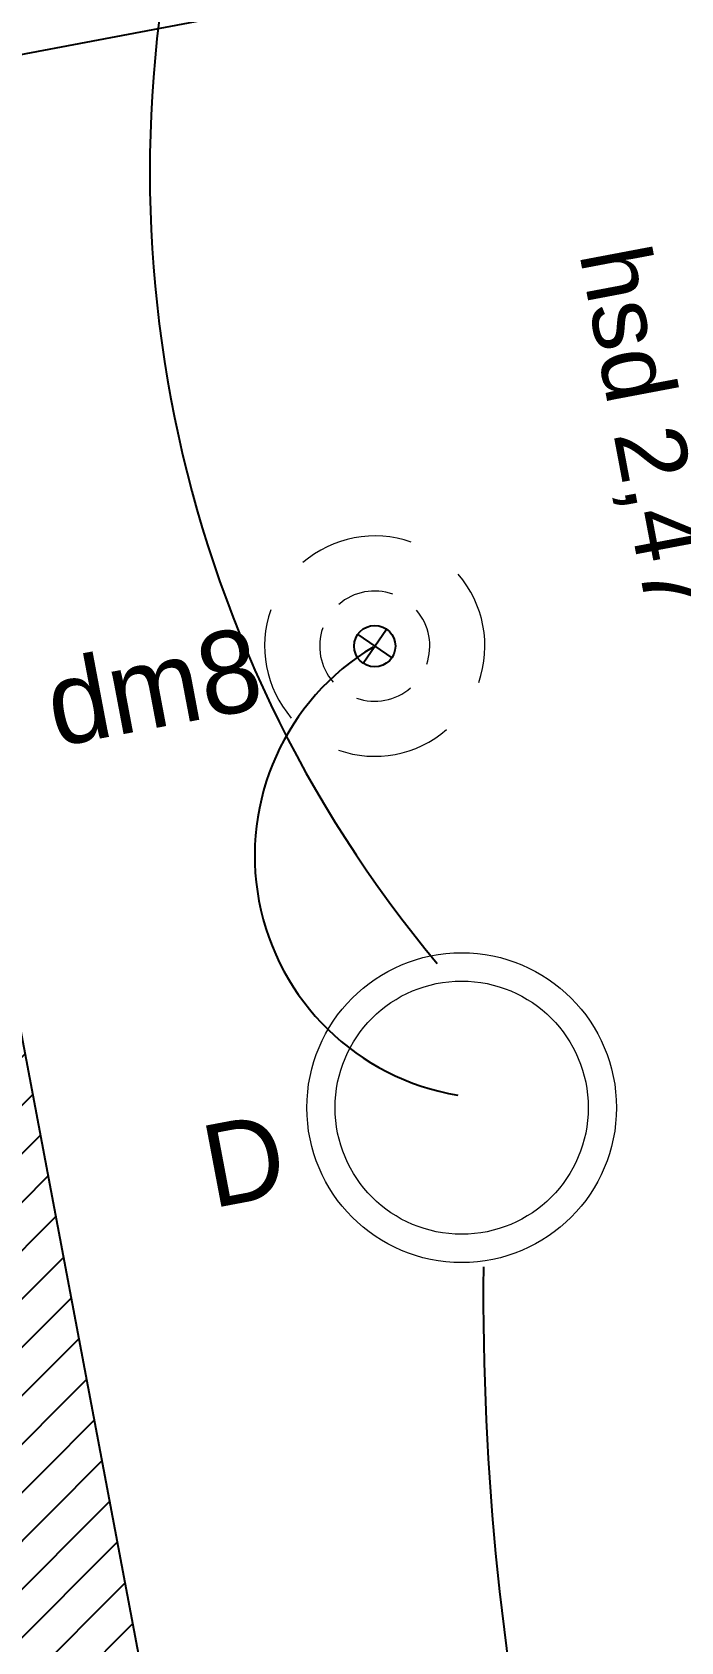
# Model space of a CAD drawing. Header units: centimetres. Extents: x 197412 to 267601, y -375791 to -305433.
# Drawn here: x 216194 to 217136, y -334559 to -332222 of the extents above; entities that cross this region are included whole.
import ezdxf

# ---------------------------------------------------------------- set-up
doc = ezdxf.new("R2010")
doc.units = ezdxf.units.CM
doc.layers.add('3-BAT C-Niveau 0', color=250, linetype='Continuous')
doc.layers.add('prlm-ELEC-CFO', color=1, linetype='Continuous', lineweight=25)
doc.styles.add('Helvetica', font='arial.ttf')
doc.styles.add('prlm-elec-cfo', font='comic.ttf', dxfattribs={"height": 12})

# ---------------------------------------------------------------- blocks, each defined once
blk = doc.blocks.new('xi.dm8')
at = {"layer": 'prlm-ELEC-CFO', "color": 0}
for points in [[(-2.12, 2.12), (2.12, -2.12)], [(2.12, 2.12), (-2.12, -2.12)]]:
    blk.add_lwpolyline(points, dxfattribs=at)
blk.add_circle((0, 0), 3, dxfattribs=at)
at = {"layer": 'prlm-ELEC-CFO', "color": 0, "lineweight": 13}
for radius, start, end in [(16, 60, 120), (16, 150, 210), (8, 60, 120), (16, 330, 30), (8, 150, 210), (8, 330, 30), (8, 240, 300), (16, 240, 300)]:
    blk.add_arc((0, 0), radius, start, end, dxfattribs=at)
blk = doc.blocks.new('xi.lumD')
at = {"layer": 'prlm-ELEC-CFO', "color": 0, "linetype": 'ByBlock', "lineweight": 13}
for radius in [22.49, 18.39]:
    blk.add_circle((0, 0), radius, dxfattribs=at)

msp = doc.modelspace()

# ---------------------------------------------------------------- hatches: boundary and pattern name
at = {"layer": '3-BAT C-Niveau 0'}
h = msp.add_hatch(dxfattribs=at)
h.set_pattern_fill('BA 13', color=6, scale=10, style=0, pattern_type=2)
h.set_pattern_definition([(218.65981, (82441.66, 127994.64), (-199.24783, 287.75041), [])])
h.paths.add_polyline_path([(216857.7, -330592.7), (217138, -332072.8), (215917.9, -332303.8), (215637.6, -330823.8)])
h = msp.add_hatch(dxfattribs=at)
h.set_pattern_fill('MURS MACONNERIE-2', color=256, scale=10, style=0, pattern_type=2)
h.set_pattern_definition([(45, (82627.55, 127994.637), (-31.2347524, 39.0434405), [])])
h.paths.add_polyline_path([(216904.8, -338479.9), (217115.1, -338623.2), (215918.4, -332303.8), (215741.5, -332337.2)])

# ---------------------------------------------------------------- linework, layer by layer
msp.add_line((217115.1, -338623.2), (215918.4, -332303.8), dxfattribs=at)
msp.add_line((217115.1, -338623.2), (215918.4, -332303.8), dxfattribs=at)
at = {"layer": '3-BAT C-Niveau 0', "ltscale": 50.8, "flags": 128}
msp.add_lwpolyline([(216857.7, -330592.7), (217138, -332072.8), (215917.9, -332303.8), (215637.6, -330823.8)], close=True, dxfattribs=at)
at = {"layer": 'prlm-ELEC-CFO'}
msp.add_arc((220790.8, -334055.2), 3941.4, 179.4163, 205.2286, dxfattribs=at)

# ---------------------------------------------------------------- texts
at = {"layer": '3-BAT C-Niveau 0', "insert": (217276, -332764.2), "char_height": 100.87, "attachment_point": 2, "rotation": 280.7236, "line_spacing_factor": 0.834288, "style": 'Helvetica'}
msp.add_mtext('\\Phsd 2,47\\P', dxfattribs=at)

# ---------------------------------------------------------------- next in the draw order: texts
at = {"layer": 'prlm-ELEC-CFO', "char_height": 120, "attachment_point": 2, "rotation": 10.7236, "line_spacing_factor": 0.8, "style": 'prlm-elec-cfo', "bg_fill": 3, "box_fill_scale": 0.95, "bg_fill_color": 256, "bg_fill_transparency": 0}
for s, insert in [('dm8', (216359.2, -333113.1)), ('D', (216490.6, -333801.4))]:
    msp.add_mtext(s, dxfattribs=dict(at, insert=insert))

# ---------------------------------------------------------------- next in the draw order: linework, layer by layer
at = {"layer": 'prlm-ELEC-CFO'}
for centre, radius, start, end in [((218156.4, -332424.7), 1791.5, 163.0497, 219.9266), ((216869.7, -333417.9), 352.4, 120.803, 260.6442)]:
    msp.add_arc(centre, radius, start, end, dxfattribs=at)

# ---------------------------------------------------------------- next in the draw order: block references
at = {"layer": 'prlm-ELEC-CFO', "xscale": 10, "yscale": 10, "zscale": 10}
for name, p, rotation in [('xi.dm8', (216691.7, -333113.6), 100.7236014113927), ('xi.lumD', (216818, -333783.8), 10.72360141139323)]:
    msp.add_blockref(name, p, dxfattribs=dict(at, rotation=rotation))

doc.saveas('drawing.dxf')
